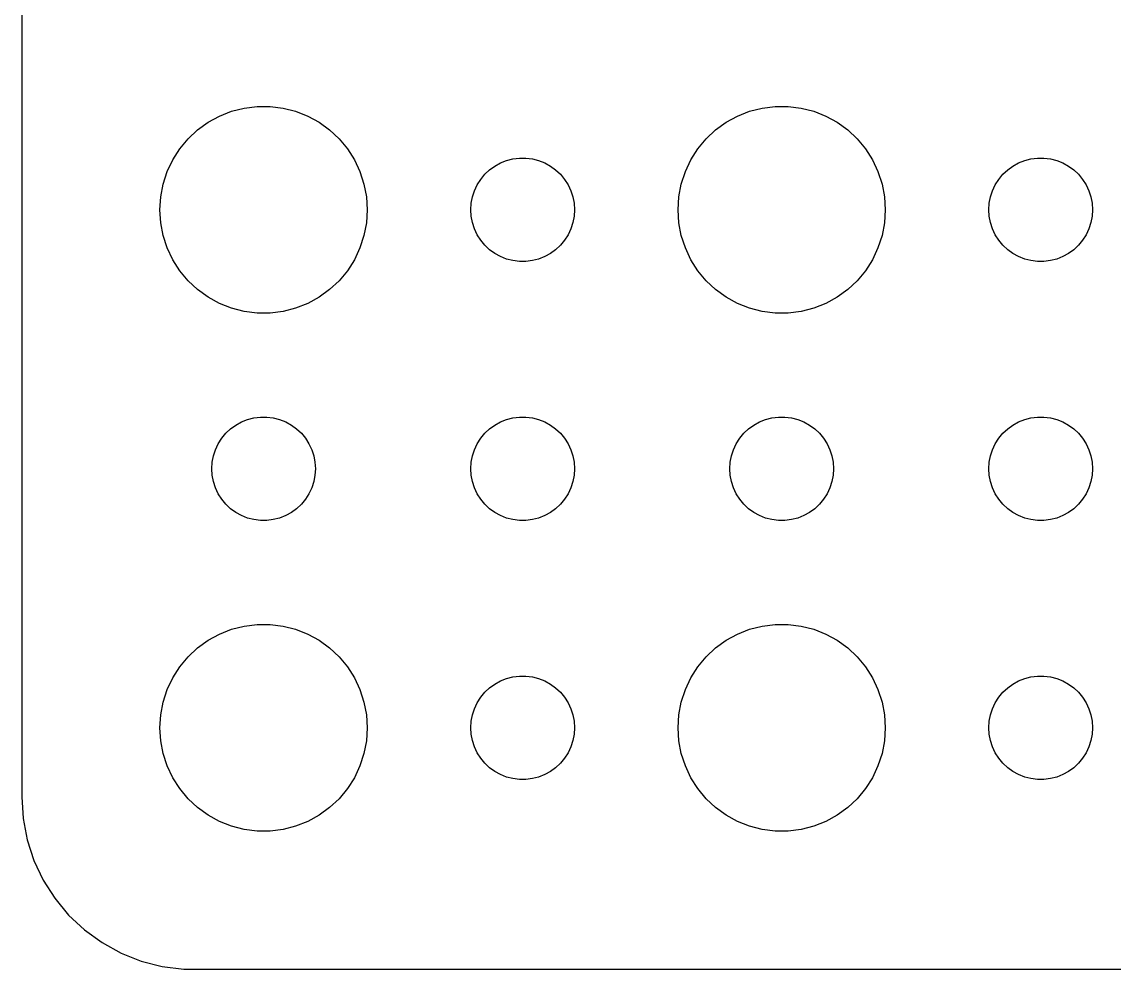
# Model space of a CAD drawing. Header units: metres. Extents: x -134 to 134, y -112 to 112.
# Drawn here: x -134.5 to -102.87, y -111.99 to -84.56 of the extents above; entities that cross this region are included whole.
import ezdxf

# ---------------------------------------------------------------- set-up
doc = ezdxf.new("R2010")
doc.units = ezdxf.units.M

msp = doc.modelspace()

# ---------------------------------------------------------------- linework, layer by layer
for p, q in [((-134.5, 107), (-134.5, -107)), ((-129.107, -87.467), (-128.777, -87.2855)), ((-128.777, -87.2855), (-128.427, -87.1468)), ((-128.427, -87.1468), (-128.062, -87.0531)), ((-128.062, -87.0531), (-127.688, -87.0059)), ((-127.688, -87.0059), (-127.312, -87.0059)), ((-127.312, -87.0059), (-126.938, -87.0531)), ((-126.938, -87.0531), (-126.573, -87.1468)), ((-126.573, -87.1468), (-126.223, -87.2855)), ((-126.223, -87.2855), (-125.893, -87.467)), ((-114.107, -87.467), (-113.777, -87.2855)), ((-113.777, -87.2855), (-113.427, -87.1468)), ((-113.427, -87.1468), (-113.062, -87.0531)), ((-113.062, -87.0531), (-112.688, -87.0059)), ((-112.688, -87.0059), (-112.312, -87.0059)), ((-112.312, -87.0059), (-111.938, -87.0531)), ((-111.938, -87.0531), (-111.573, -87.1468)), ((-111.573, -87.1468), (-111.223, -87.2855)), ((-111.223, -87.2855), (-110.893, -87.467)), ((-129.412, -87.6885), (-129.107, -87.467)), ((-125.893, -87.467), (-125.588, -87.6885)), ((-114.412, -87.6885), (-114.107, -87.467)), ((-110.893, -87.467), (-110.588, -87.6885)), ((-129.687, -87.9464), (-129.412, -87.6885)), ((-125.588, -87.6885), (-125.313, -87.9464)), ((-114.687, -87.9464), (-114.412, -87.6885)), ((-110.588, -87.6885), (-110.313, -87.9464)), ((-130.129, -88.5547), (-129.927, -88.2366)), ((-129.927, -88.2366), (-129.687, -87.9464)), ((-125.313, -87.9464), (-125.073, -88.2366)), ((-125.073, -88.2366), (-124.871, -88.5547)), ((-115.129, -88.5547), (-114.927, -88.2366)), ((-114.927, -88.2366), (-114.687, -87.9464)), ((-110.313, -87.9464), (-110.073, -88.2366)), ((-110.073, -88.2366), (-109.871, -88.5547)), ((-130.289, -88.8956), (-130.129, -88.5547)), ((-124.871, -88.5547), (-124.711, -88.8956)), ((-120.464, -88.5734), (-120.281, -88.5266)), ((-120.281, -88.5266), (-120.094, -88.503)), ((-120.094, -88.503), (-119.906, -88.503)), ((-119.906, -88.503), (-119.719, -88.5266)), ((-119.719, -88.5266), (-119.536, -88.5734)), ((-115.289, -88.8956), (-115.129, -88.5547)), ((-109.871, -88.5547), (-109.711, -88.8956)), ((-105.464, -88.5734), (-105.281, -88.5266)), ((-105.281, -88.5266), (-105.094, -88.503)), ((-105.094, -88.503), (-104.906, -88.503)), ((-104.906, -88.503), (-104.719, -88.5266)), ((-104.719, -88.5266), (-104.536, -88.5734)), ((-121.093, -88.9732), (-120.956, -88.8442)), ((-120.956, -88.8442), (-120.804, -88.7335)), ((-120.804, -88.7335), (-120.639, -88.6428)), ((-120.639, -88.6428), (-120.464, -88.5734)), ((-119.536, -88.5734), (-119.361, -88.6428)), ((-119.361, -88.6428), (-119.196, -88.7335)), ((-119.196, -88.7335), (-119.044, -88.8442)), ((-119.044, -88.8442), (-118.907, -88.9732)), ((-106.093, -88.9732), (-105.956, -88.8442)), ((-105.956, -88.8442), (-105.804, -88.7335)), ((-105.804, -88.7335), (-105.639, -88.6428)), ((-105.639, -88.6428), (-105.464, -88.5734)), ((-104.536, -88.5734), (-104.361, -88.6428)), ((-104.361, -88.6428), (-104.196, -88.7335)), ((-104.196, -88.7335), (-104.044, -88.8442)), ((-104.044, -88.8442), (-103.907, -88.9732)), ((-130.406, -89.2539), (-130.289, -88.8956)), ((-124.711, -88.8956), (-124.594, -89.2539)), ((-121.314, -89.2774), (-121.214, -89.1183)), ((-121.214, -89.1183), (-121.093, -88.9732)), ((-118.907, -88.9732), (-118.786, -89.1183)), ((-118.786, -89.1183), (-118.686, -89.2774)), ((-115.406, -89.2539), (-115.289, -88.8956)), ((-109.711, -88.8956), (-109.594, -89.2539)), ((-106.314, -89.2774), (-106.214, -89.1183)), ((-106.214, -89.1183), (-106.093, -88.9732)), ((-103.907, -88.9732), (-103.786, -89.1183)), ((-103.786, -89.1183), (-103.686, -89.2774)), ((-130.476, -89.624), (-130.406, -89.2539)), ((-124.594, -89.2539), (-124.524, -89.624)), ((-121.453, -89.627), (-121.395, -89.4478)), ((-121.395, -89.4478), (-121.314, -89.2774)), ((-118.686, -89.2774), (-118.605, -89.4478)), ((-118.605, -89.4478), (-118.547, -89.627)), ((-115.476, -89.624), (-115.406, -89.2539)), ((-109.594, -89.2539), (-109.524, -89.624)), ((-106.453, -89.627), (-106.395, -89.4478)), ((-106.395, -89.4478), (-106.314, -89.2774)), ((-103.686, -89.2774), (-103.605, -89.4478)), ((-103.605, -89.4478), (-103.547, -89.627)), ((-130.5, -90), (-130.476, -89.624)), ((-124.524, -89.624), (-124.5, -90)), ((-121.5, -90), (-121.488, -89.812)), ((-121.488, -89.812), (-121.453, -89.627)), ((-118.547, -89.627), (-118.512, -89.812)), ((-118.512, -89.812), (-118.5, -90)), ((-115.5, -90), (-115.476, -89.624)), ((-109.524, -89.624), (-109.5, -90)), ((-106.5, -90), (-106.488, -89.812)), ((-106.488, -89.812), (-106.453, -89.627)), ((-103.547, -89.627), (-103.512, -89.812)), ((-103.512, -89.812), (-103.5, -90)), ((-130.476, -90.376), (-130.5, -90)), ((-124.5, -90), (-124.524, -90.376)), ((-121.488, -90.188), (-121.5, -90)), ((-118.5, -90), (-118.512, -90.188)), ((-115.476, -90.376), (-115.5, -90)), ((-109.5, -90), (-109.524, -90.376)), ((-106.488, -90.188), (-106.5, -90)), ((-103.5, -90), (-103.512, -90.188)), ((-130.406, -90.7461), (-130.476, -90.376)), ((-124.524, -90.376), (-124.594, -90.7461)), ((-121.453, -90.373), (-121.488, -90.188)), ((-121.395, -90.5522), (-121.453, -90.373)), ((-118.547, -90.373), (-118.605, -90.5522)), ((-118.512, -90.188), (-118.547, -90.373)), ((-115.406, -90.7461), (-115.476, -90.376)), ((-109.524, -90.376), (-109.594, -90.7461)), ((-106.453, -90.373), (-106.488, -90.188)), ((-106.395, -90.5522), (-106.453, -90.373)), ((-103.547, -90.373), (-103.605, -90.5522)), ((-103.512, -90.188), (-103.547, -90.373)), ((-130.289, -91.1044), (-130.406, -90.7461)), ((-124.594, -90.7461), (-124.711, -91.1044)), ((-121.314, -90.7226), (-121.395, -90.5522)), ((-121.214, -90.8817), (-121.314, -90.7226)), ((-118.686, -90.7226), (-118.786, -90.8817)), ((-118.605, -90.5522), (-118.686, -90.7226)), ((-115.289, -91.1044), (-115.406, -90.7461)), ((-109.594, -90.7461), (-109.711, -91.1044)), ((-106.314, -90.7226), (-106.395, -90.5522)), ((-106.214, -90.8817), (-106.314, -90.7226)), ((-103.686, -90.7226), (-103.786, -90.8817)), ((-103.605, -90.5522), (-103.686, -90.7226)), ((-121.093, -91.0268), (-121.214, -90.8817)), ((-120.956, -91.1558), (-121.093, -91.0268)), ((-118.907, -91.0268), (-119.044, -91.1558)), ((-118.786, -90.8817), (-118.907, -91.0268)), ((-106.093, -91.0268), (-106.214, -90.8817)), ((-105.956, -91.1558), (-106.093, -91.0268)), ((-103.907, -91.0268), (-104.044, -91.1558)), ((-103.786, -90.8817), (-103.907, -91.0268)), ((-130.129, -91.4453), (-130.289, -91.1044)), ((-124.711, -91.1044), (-124.871, -91.4453)), ((-120.804, -91.2665), (-120.956, -91.1558)), ((-120.639, -91.3572), (-120.804, -91.2665)), ((-120.464, -91.4266), (-120.639, -91.3572)), ((-119.361, -91.3572), (-119.536, -91.4266)), ((-119.196, -91.2665), (-119.361, -91.3572)), ((-119.044, -91.1558), (-119.196, -91.2665)), ((-115.129, -91.4453), (-115.289, -91.1044)), ((-109.711, -91.1044), (-109.871, -91.4453)), ((-105.804, -91.2665), (-105.956, -91.1558)), ((-105.639, -91.3572), (-105.804, -91.2665)), ((-105.464, -91.4266), (-105.639, -91.3572)), ((-104.361, -91.3572), (-104.536, -91.4266)), ((-104.196, -91.2665), (-104.361, -91.3572)), ((-104.044, -91.1558), (-104.196, -91.2665)), ((-129.927, -91.7634), (-130.129, -91.4453)), ((-124.871, -91.4453), (-125.073, -91.7634)), ((-120.281, -91.4734), (-120.464, -91.4266)), ((-120.094, -91.497), (-120.281, -91.4734)), ((-119.906, -91.497), (-120.094, -91.497)), ((-119.719, -91.4734), (-119.906, -91.497)), ((-119.536, -91.4266), (-119.719, -91.4734)), ((-114.927, -91.7634), (-115.129, -91.4453)), ((-109.871, -91.4453), (-110.073, -91.7634)), ((-105.281, -91.4734), (-105.464, -91.4266)), ((-105.094, -91.497), (-105.281, -91.4734)), ((-104.906, -91.497), (-105.094, -91.497)), ((-104.719, -91.4734), (-104.906, -91.497)), ((-104.536, -91.4266), (-104.719, -91.4734)), ((-129.687, -92.0536), (-129.927, -91.7634)), ((-125.073, -91.7634), (-125.313, -92.0536)), ((-114.687, -92.0536), (-114.927, -91.7634)), ((-110.073, -91.7634), (-110.313, -92.0536)), ((-129.412, -92.3115), (-129.687, -92.0536)), ((-129.107, -92.533), (-129.412, -92.3115)), ((-125.588, -92.3115), (-125.893, -92.533)), ((-125.313, -92.0536), (-125.588, -92.3115)), ((-114.412, -92.3115), (-114.687, -92.0536)), ((-114.107, -92.533), (-114.412, -92.3115)), ((-110.588, -92.3115), (-110.893, -92.533)), ((-110.313, -92.0536), (-110.588, -92.3115)), ((-128.777, -92.7145), (-129.107, -92.533)), ((-125.893, -92.533), (-126.223, -92.7145)), ((-113.777, -92.7145), (-114.107, -92.533)), ((-110.893, -92.533), (-111.223, -92.7145)), ((-128.427, -92.8532), (-128.777, -92.7145)), ((-128.062, -92.9469), (-128.427, -92.8532)), ((-127.688, -92.9941), (-128.062, -92.9469)), ((-126.938, -92.9469), (-127.312, -92.9941)), ((-126.573, -92.8532), (-126.938, -92.9469)), ((-126.223, -92.7145), (-126.573, -92.8532)), ((-113.427, -92.8532), (-113.777, -92.7145)), ((-113.062, -92.9469), (-113.427, -92.8532)), ((-112.688, -92.9941), (-113.062, -92.9469)), ((-111.938, -92.9469), (-112.312, -92.9941)), ((-111.573, -92.8532), (-111.938, -92.9469)), ((-111.223, -92.7145), (-111.573, -92.8532)), ((-127.312, -92.9941), (-127.688, -92.9941)), ((-112.312, -92.9941), (-112.688, -92.9941)), ((-128.304, -96.2335), (-128.139, -96.1428)), ((-128.139, -96.1428), (-127.964, -96.0734)), ((-127.964, -96.0734), (-127.781, -96.0266)), ((-127.781, -96.0266), (-127.594, -96.003)), ((-127.594, -96.003), (-127.406, -96.003)), ((-127.406, -96.003), (-127.219, -96.0266)), ((-127.219, -96.0266), (-127.036, -96.0734)), ((-127.036, -96.0734), (-126.861, -96.1428)), ((-126.861, -96.1428), (-126.696, -96.2335)), ((-120.804, -96.2335), (-120.639, -96.1428)), ((-120.639, -96.1428), (-120.464, -96.0734)), ((-120.464, -96.0734), (-120.281, -96.0266)), ((-120.281, -96.0266), (-120.094, -96.003)), ((-120.094, -96.003), (-119.906, -96.003)), ((-119.906, -96.003), (-119.719, -96.0266)), ((-119.719, -96.0266), (-119.536, -96.0734)), ((-119.536, -96.0734), (-119.361, -96.1428)), ((-119.361, -96.1428), (-119.196, -96.2335)), ((-113.304, -96.2335), (-113.139, -96.1428)), ((-113.139, -96.1428), (-112.964, -96.0734)), ((-112.964, -96.0734), (-112.781, -96.0266)), ((-112.781, -96.0266), (-112.594, -96.003)), ((-112.594, -96.003), (-112.406, -96.003)), ((-112.406, -96.003), (-112.219, -96.0266)), ((-112.219, -96.0266), (-112.036, -96.0734)), ((-112.036, -96.0734), (-111.861, -96.1428)), ((-111.861, -96.1428), (-111.696, -96.2335)), ((-105.804, -96.2335), (-105.639, -96.1428)), ((-105.639, -96.1428), (-105.464, -96.0734)), ((-105.464, -96.0734), (-105.281, -96.0266)), ((-105.281, -96.0266), (-105.094, -96.003)), ((-105.094, -96.003), (-104.906, -96.003)), ((-104.906, -96.003), (-104.719, -96.0266)), ((-104.719, -96.0266), (-104.536, -96.0734)), ((-104.536, -96.0734), (-104.361, -96.1428)), ((-104.361, -96.1428), (-104.196, -96.2335)), ((-128.593, -96.4732), (-128.456, -96.3442)), ((-128.456, -96.3442), (-128.304, -96.2335)), ((-126.696, -96.2335), (-126.544, -96.3442)), ((-126.544, -96.3442), (-126.407, -96.4732)), ((-121.093, -96.4732), (-120.956, -96.3442)), ((-120.956, -96.3442), (-120.804, -96.2335)), ((-119.196, -96.2335), (-119.044, -96.3442)), ((-119.044, -96.3442), (-118.907, -96.4732)), ((-113.593, -96.4732), (-113.456, -96.3442)), ((-113.456, -96.3442), (-113.304, -96.2335)), ((-111.696, -96.2335), (-111.544, -96.3442)), ((-111.544, -96.3442), (-111.407, -96.4732)), ((-106.093, -96.4732), (-105.956, -96.3442)), ((-105.956, -96.3442), (-105.804, -96.2335)), ((-104.196, -96.2335), (-104.044, -96.3442)), ((-104.044, -96.3442), (-103.907, -96.4732)), ((-128.895, -96.9478), (-128.814, -96.7774)), ((-128.814, -96.7774), (-128.714, -96.6183)), ((-128.714, -96.6183), (-128.593, -96.4732)), ((-126.407, -96.4732), (-126.286, -96.6183)), ((-126.286, -96.6183), (-126.186, -96.7774)), ((-126.186, -96.7774), (-126.105, -96.9478)), ((-121.395, -96.9478), (-121.314, -96.7774)), ((-121.314, -96.7774), (-121.214, -96.6183)), ((-121.214, -96.6183), (-121.093, -96.4732)), ((-118.907, -96.4732), (-118.786, -96.6183)), ((-118.786, -96.6183), (-118.686, -96.7774)), ((-118.686, -96.7774), (-118.605, -96.9478)), ((-113.895, -96.9478), (-113.814, -96.7774)), ((-113.814, -96.7774), (-113.714, -96.6183)), ((-113.714, -96.6183), (-113.593, -96.4732)), ((-111.407, -96.4732), (-111.286, -96.6183)), ((-111.286, -96.6183), (-111.186, -96.7774)), ((-111.186, -96.7774), (-111.105, -96.9478)), ((-106.395, -96.9478), (-106.314, -96.7774)), ((-106.314, -96.7774), (-106.214, -96.6183)), ((-106.214, -96.6183), (-106.093, -96.4732)), ((-103.907, -96.4732), (-103.786, -96.6183)), ((-103.786, -96.6183), (-103.686, -96.7774)), ((-103.686, -96.7774), (-103.605, -96.9478)), ((-128.953, -97.127), (-128.895, -96.9478)), ((-126.105, -96.9478), (-126.047, -97.127)), ((-121.453, -97.127), (-121.395, -96.9478)), ((-118.605, -96.9478), (-118.547, -97.127)), ((-113.953, -97.127), (-113.895, -96.9478)), ((-111.105, -96.9478), (-111.047, -97.127)), ((-106.453, -97.127), (-106.395, -96.9478)), ((-103.605, -96.9478), (-103.547, -97.127)), ((-129, -97.5), (-128.988, -97.312)), ((-128.988, -97.312), (-128.953, -97.127)), ((-126.047, -97.127), (-126.012, -97.312)), ((-126.012, -97.312), (-126, -97.5)), ((-121.5, -97.5), (-121.488, -97.312)), ((-121.488, -97.312), (-121.453, -97.127)), ((-118.547, -97.127), (-118.512, -97.312)), ((-118.512, -97.312), (-118.5, -97.5)), ((-114, -97.5), (-113.988, -97.312)), ((-113.988, -97.312), (-113.953, -97.127)), ((-111.047, -97.127), (-111.012, -97.312)), ((-111.012, -97.312), (-111, -97.5)), ((-106.5, -97.5), (-106.488, -97.312)), ((-106.488, -97.312), (-106.453, -97.127)), ((-103.547, -97.127), (-103.512, -97.312)), ((-103.512, -97.312), (-103.5, -97.5)), ((-128.988, -97.688), (-129, -97.5)), ((-128.953, -97.873), (-128.988, -97.688)), ((-126.012, -97.688), (-126.047, -97.873)), ((-126, -97.5), (-126.012, -97.688)), ((-121.488, -97.688), (-121.5, -97.5)), ((-121.453, -97.873), (-121.488, -97.688)), ((-118.512, -97.688), (-118.547, -97.873)), ((-118.5, -97.5), (-118.512, -97.688)), ((-113.988, -97.688), (-114, -97.5)), ((-113.953, -97.873), (-113.988, -97.688)), ((-111.012, -97.688), (-111.047, -97.873)), ((-111, -97.5), (-111.012, -97.688)), ((-106.488, -97.688), (-106.5, -97.5)), ((-106.453, -97.873), (-106.488, -97.688)), ((-103.512, -97.688), (-103.547, -97.873)), ((-103.5, -97.5), (-103.512, -97.688)), ((-128.895, -98.0522), (-128.953, -97.873)), ((-126.047, -97.873), (-126.105, -98.0522)), ((-121.395, -98.0522), (-121.453, -97.873)), ((-118.547, -97.873), (-118.605, -98.0522)), ((-113.895, -98.0522), (-113.953, -97.873)), ((-111.047, -97.873), (-111.105, -98.0522)), ((-106.395, -98.0522), (-106.453, -97.873)), ((-103.547, -97.873), (-103.605, -98.0522)), ((-128.814, -98.2226), (-128.895, -98.0522)), ((-128.714, -98.3817), (-128.814, -98.2226)), ((-126.186, -98.2226), (-126.286, -98.3817)), ((-126.105, -98.0522), (-126.186, -98.2226)), ((-121.314, -98.2226), (-121.395, -98.0522)), ((-121.214, -98.3817), (-121.314, -98.2226)), ((-118.686, -98.2226), (-118.786, -98.3817)), ((-118.605, -98.0522), (-118.686, -98.2226)), ((-113.814, -98.2226), (-113.895, -98.0522)), ((-113.714, -98.3817), (-113.814, -98.2226)), ((-111.186, -98.2226), (-111.286, -98.3817)), ((-111.105, -98.0522), (-111.186, -98.2226)), ((-106.314, -98.2226), (-106.395, -98.0522)), ((-106.214, -98.3817), (-106.314, -98.2226)), ((-103.686, -98.2226), (-103.786, -98.3817)), ((-103.605, -98.0522), (-103.686, -98.2226)), ((-128.593, -98.5268), (-128.714, -98.3817)), ((-128.456, -98.6558), (-128.593, -98.5268)), ((-128.304, -98.7665), (-128.456, -98.6558)), ((-126.544, -98.6558), (-126.696, -98.7665)), ((-126.407, -98.5268), (-126.544, -98.6558)), ((-126.286, -98.3817), (-126.407, -98.5268)), ((-121.093, -98.5268), (-121.214, -98.3817)), ((-120.956, -98.6558), (-121.093, -98.5268)), ((-120.804, -98.7665), (-120.956, -98.6558)), ((-119.044, -98.6558), (-119.196, -98.7665)), ((-118.907, -98.5268), (-119.044, -98.6558)), ((-118.786, -98.3817), (-118.907, -98.5268)), ((-113.593, -98.5268), (-113.714, -98.3817)), ((-113.456, -98.6558), (-113.593, -98.5268)), ((-113.304, -98.7665), (-113.456, -98.6558)), ((-111.544, -98.6558), (-111.696, -98.7665)), ((-111.407, -98.5268), (-111.544, -98.6558)), ((-111.286, -98.3817), (-111.407, -98.5268)), ((-106.093, -98.5268), (-106.214, -98.3817)), ((-105.956, -98.6558), (-106.093, -98.5268)), ((-105.804, -98.7665), (-105.956, -98.6558)), ((-104.044, -98.6558), (-104.196, -98.7665)), ((-103.907, -98.5268), (-104.044, -98.6558)), ((-103.786, -98.3817), (-103.907, -98.5268)), ((-128.139, -98.8572), (-128.304, -98.7665)), ((-127.964, -98.9266), (-128.139, -98.8572)), ((-127.781, -98.9734), (-127.964, -98.9266)), ((-127.594, -98.997), (-127.781, -98.9734)), ((-127.219, -98.9734), (-127.406, -98.997)), ((-127.036, -98.9266), (-127.219, -98.9734)), ((-126.861, -98.8572), (-127.036, -98.9266)), ((-126.696, -98.7665), (-126.861, -98.8572)), ((-120.639, -98.8572), (-120.804, -98.7665)), ((-120.464, -98.9266), (-120.639, -98.8572)), ((-120.281, -98.9734), (-120.464, -98.9266)), ((-120.094, -98.997), (-120.281, -98.9734)), ((-119.719, -98.9734), (-119.906, -98.997)), ((-119.536, -98.9266), (-119.719, -98.9734)), ((-119.361, -98.8572), (-119.536, -98.9266)), ((-119.196, -98.7665), (-119.361, -98.8572)), ((-113.139, -98.8572), (-113.304, -98.7665)), ((-112.964, -98.9266), (-113.139, -98.8572)), ((-112.781, -98.9734), (-112.964, -98.9266)), ((-112.594, -98.997), (-112.781, -98.9734)), ((-112.219, -98.9734), (-112.406, -98.997)), ((-112.036, -98.9266), (-112.219, -98.9734)), ((-111.861, -98.8572), (-112.036, -98.9266)), ((-111.696, -98.7665), (-111.861, -98.8572)), ((-105.639, -98.8572), (-105.804, -98.7665)), ((-105.464, -98.9266), (-105.639, -98.8572)), ((-105.281, -98.9734), (-105.464, -98.9266)), ((-105.094, -98.997), (-105.281, -98.9734)), ((-104.719, -98.9734), (-104.906, -98.997)), ((-104.536, -98.9266), (-104.719, -98.9734)), ((-104.361, -98.8572), (-104.536, -98.9266)), ((-104.196, -98.7665), (-104.361, -98.8572)), ((-127.406, -98.997), (-127.594, -98.997)), ((-119.906, -98.997), (-120.094, -98.997)), ((-112.406, -98.997), (-112.594, -98.997)), ((-104.906, -98.997), (-105.094, -98.997)), ((-128.777, -102.286), (-128.427, -102.147)), ((-128.427, -102.147), (-128.062, -102.053)), ((-128.062, -102.053), (-127.688, -102.006)), ((-127.688, -102.006), (-127.312, -102.006)), ((-127.312, -102.006), (-126.938, -102.053)), ((-126.938, -102.053), (-126.573, -102.147)), ((-126.573, -102.147), (-126.223, -102.286)), ((-113.777, -102.286), (-113.427, -102.147)), ((-113.427, -102.147), (-113.062, -102.053)), ((-113.062, -102.053), (-112.688, -102.006)), ((-112.688, -102.006), (-112.312, -102.006)), ((-112.312, -102.006), (-111.938, -102.053)), ((-111.938, -102.053), (-111.573, -102.147)), ((-111.573, -102.147), (-111.223, -102.286)), ((-129.412, -102.688), (-129.107, -102.467)), ((-129.107, -102.467), (-128.777, -102.286)), ((-126.223, -102.286), (-125.893, -102.467)), ((-125.893, -102.467), (-125.588, -102.688)), ((-114.412, -102.688), (-114.107, -102.467)), ((-114.107, -102.467), (-113.777, -102.286)), ((-111.223, -102.286), (-110.893, -102.467)), ((-110.893, -102.467), (-110.588, -102.688)), ((-129.687, -102.946), (-129.412, -102.688)), ((-125.588, -102.688), (-125.313, -102.946)), ((-114.687, -102.946), (-114.412, -102.688)), ((-110.588, -102.688), (-110.313, -102.946)), ((-129.927, -103.237), (-129.687, -102.946)), ((-125.313, -102.946), (-125.073, -103.237)), ((-114.927, -103.237), (-114.687, -102.946)), ((-110.313, -102.946), (-110.073, -103.237)), ((-130.129, -103.555), (-129.927, -103.237)), ((-125.073, -103.237), (-124.871, -103.555)), ((-115.129, -103.555), (-114.927, -103.237)), ((-110.073, -103.237), (-109.871, -103.555)), ((-130.289, -103.896), (-130.129, -103.555)), ((-124.871, -103.555), (-124.711, -103.896)), ((-120.956, -103.844), (-120.804, -103.734)), ((-120.804, -103.734), (-120.639, -103.643)), ((-120.639, -103.643), (-120.464, -103.573)), ((-120.464, -103.573), (-120.281, -103.527)), ((-120.281, -103.527), (-120.094, -103.503)), ((-120.094, -103.503), (-119.906, -103.503)), ((-119.906, -103.503), (-119.719, -103.527)), ((-119.719, -103.527), (-119.536, -103.573)), ((-119.536, -103.573), (-119.361, -103.643)), ((-119.361, -103.643), (-119.196, -103.734)), ((-119.196, -103.734), (-119.044, -103.844)), ((-115.289, -103.896), (-115.129, -103.555)), ((-109.871, -103.555), (-109.711, -103.896)), ((-105.956, -103.844), (-105.804, -103.734)), ((-105.804, -103.734), (-105.639, -103.643)), ((-105.639, -103.643), (-105.464, -103.573)), ((-105.464, -103.573), (-105.281, -103.527)), ((-105.281, -103.527), (-105.094, -103.503)), ((-105.094, -103.503), (-104.906, -103.503)), ((-104.906, -103.503), (-104.719, -103.527)), ((-104.719, -103.527), (-104.536, -103.573)), ((-104.536, -103.573), (-104.361, -103.643)), ((-104.361, -103.643), (-104.196, -103.734)), ((-104.196, -103.734), (-104.044, -103.844)), ((-130.406, -104.254), (-130.289, -103.896)), ((-124.711, -103.896), (-124.594, -104.254)), ((-121.214, -104.118), (-121.093, -103.973)), ((-121.093, -103.973), (-120.956, -103.844)), ((-119.044, -103.844), (-118.907, -103.973)), ((-118.907, -103.973), (-118.786, -104.118)), ((-115.406, -104.254), (-115.289, -103.896)), ((-109.711, -103.896), (-109.594, -104.254)), ((-106.214, -104.118), (-106.093, -103.973)), ((-106.093, -103.973), (-105.956, -103.844)), ((-104.044, -103.844), (-103.907, -103.973)), ((-103.907, -103.973), (-103.786, -104.118)), ((-130.476, -104.624), (-130.406, -104.254)), ((-124.594, -104.254), (-124.524, -104.624)), ((-121.395, -104.448), (-121.314, -104.277)), ((-121.314, -104.277), (-121.214, -104.118)), ((-118.786, -104.118), (-118.686, -104.277)), ((-118.686, -104.277), (-118.605, -104.448)), ((-115.476, -104.624), (-115.406, -104.254)), ((-109.594, -104.254), (-109.524, -104.624)), ((-106.395, -104.448), (-106.314, -104.277)), ((-106.314, -104.277), (-106.214, -104.118)), ((-103.786, -104.118), (-103.686, -104.277)), ((-103.686, -104.277), (-103.605, -104.448)), ((-130.5, -105), (-130.476, -104.624)), ((-124.524, -104.624), (-124.5, -105)), ((-121.488, -104.812), (-121.453, -104.627)), ((-121.453, -104.627), (-121.395, -104.448)), ((-118.605, -104.448), (-118.547, -104.627)), ((-118.547, -104.627), (-118.512, -104.812)), ((-115.5, -105), (-115.476, -104.624)), ((-109.524, -104.624), (-109.5, -105)), ((-106.488, -104.812), (-106.453, -104.627)), ((-106.453, -104.627), (-106.395, -104.448)), ((-103.605, -104.448), (-103.547, -104.627)), ((-103.547, -104.627), (-103.512, -104.812)), ((-130.476, -105.376), (-130.5, -105)), ((-124.5, -105), (-124.524, -105.376)), ((-121.5, -105), (-121.488, -104.812)), ((-121.488, -105.188), (-121.5, -105)), ((-118.512, -104.812), (-118.5, -105)), ((-118.5, -105), (-118.512, -105.188)), ((-115.476, -105.376), (-115.5, -105)), ((-109.5, -105), (-109.524, -105.376)), ((-106.5, -105), (-106.488, -104.812)), ((-106.488, -105.188), (-106.5, -105)), ((-103.512, -104.812), (-103.5, -105)), ((-103.5, -105), (-103.512, -105.188)), ((-121.453, -105.373), (-121.488, -105.188)), ((-118.512, -105.188), (-118.547, -105.373)), ((-106.453, -105.373), (-106.488, -105.188)), ((-103.512, -105.188), (-103.547, -105.373)), ((-130.406, -105.746), (-130.476, -105.376)), ((-124.524, -105.376), (-124.594, -105.746)), ((-121.395, -105.552), (-121.453, -105.373)), ((-121.314, -105.723), (-121.395, -105.552)), ((-118.605, -105.552), (-118.686, -105.723)), ((-118.547, -105.373), (-118.605, -105.552)), ((-115.406, -105.746), (-115.476, -105.376)), ((-109.524, -105.376), (-109.594, -105.746)), ((-106.395, -105.552), (-106.453, -105.373)), ((-106.314, -105.723), (-106.395, -105.552)), ((-103.605, -105.552), (-103.686, -105.723)), ((-103.547, -105.373), (-103.605, -105.552)), ((-130.289, -106.104), (-130.406, -105.746)), ((-124.594, -105.746), (-124.711, -106.104)), ((-121.214, -105.882), (-121.314, -105.723)), ((-121.093, -106.027), (-121.214, -105.882)), ((-118.786, -105.882), (-118.907, -106.027)), ((-118.686, -105.723), (-118.786, -105.882)), ((-115.289, -106.104), (-115.406, -105.746)), ((-109.594, -105.746), (-109.711, -106.104)), ((-106.214, -105.882), (-106.314, -105.723)), ((-106.093, -106.027), (-106.214, -105.882)), ((-103.786, -105.882), (-103.907, -106.027)), ((-103.686, -105.723), (-103.786, -105.882)), ((-130.129, -106.445), (-130.289, -106.104)), ((-124.711, -106.104), (-124.871, -106.445)), ((-120.956, -106.156), (-121.093, -106.027)), ((-120.804, -106.266), (-120.956, -106.156)), ((-120.639, -106.357), (-120.804, -106.266)), ((-119.196, -106.266), (-119.361, -106.357)), ((-119.044, -106.156), (-119.196, -106.266)), ((-118.907, -106.027), (-119.044, -106.156)), ((-115.129, -106.445), (-115.289, -106.104)), ((-109.711, -106.104), (-109.871, -106.445)), ((-105.956, -106.156), (-106.093, -106.027)), ((-105.804, -106.266), (-105.956, -106.156)), ((-105.639, -106.357), (-105.804, -106.266)), ((-104.196, -106.266), (-104.361, -106.357)), ((-104.044, -106.156), (-104.196, -106.266)), ((-103.907, -106.027), (-104.044, -106.156)), ((-129.927, -106.763), (-130.129, -106.445)), ((-124.871, -106.445), (-125.073, -106.763)), ((-120.464, -106.427), (-120.639, -106.357)), ((-120.281, -106.473), (-120.464, -106.427)), ((-120.094, -106.497), (-120.281, -106.473)), ((-119.906, -106.497), (-120.094, -106.497)), ((-119.719, -106.473), (-119.906, -106.497)), ((-119.536, -106.427), (-119.719, -106.473)), ((-119.361, -106.357), (-119.536, -106.427)), ((-114.927, -106.763), (-115.129, -106.445)), ((-109.871, -106.445), (-110.073, -106.763)), ((-105.464, -106.427), (-105.639, -106.357)), ((-105.281, -106.473), (-105.464, -106.427)), ((-105.094, -106.497), (-105.281, -106.473)), ((-104.906, -106.497), (-105.094, -106.497)), ((-104.719, -106.473), (-104.906, -106.497)), ((-104.536, -106.427), (-104.719, -106.473)), ((-104.361, -106.357), (-104.536, -106.427)), ((-129.687, -107.054), (-129.927, -106.763)), ((-125.073, -106.763), (-125.313, -107.054)), ((-114.687, -107.054), (-114.927, -106.763)), ((-110.073, -106.763), (-110.313, -107.054)), ((-134.5, -107), (-134.461, -107.627)), ((-129.412, -107.312), (-129.687, -107.054)), ((-125.313, -107.054), (-125.588, -107.312)), ((-114.412, -107.312), (-114.687, -107.054)), ((-110.313, -107.054), (-110.588, -107.312)), ((-129.107, -107.533), (-129.412, -107.312)), ((-125.588, -107.312), (-125.893, -107.533)), ((-114.107, -107.533), (-114.412, -107.312)), ((-110.588, -107.312), (-110.893, -107.533)), ((-134.461, -107.627), (-134.343, -108.243)), ((-128.777, -107.714), (-129.107, -107.533)), ((-128.427, -107.853), (-128.777, -107.714)), ((-126.223, -107.714), (-126.573, -107.853)), ((-125.893, -107.533), (-126.223, -107.714)), ((-113.777, -107.714), (-114.107, -107.533)), ((-113.427, -107.853), (-113.777, -107.714)), ((-111.223, -107.714), (-111.573, -107.853)), ((-110.893, -107.533), (-111.223, -107.714)), ((-128.062, -107.947), (-128.427, -107.853)), ((-127.688, -107.994), (-128.062, -107.947)), ((-127.312, -107.994), (-127.688, -107.994)), ((-126.938, -107.947), (-127.312, -107.994)), ((-126.573, -107.853), (-126.938, -107.947)), ((-113.062, -107.947), (-113.427, -107.853)), ((-112.688, -107.994), (-113.062, -107.947)), ((-112.312, -107.994), (-112.688, -107.994)), ((-111.938, -107.947), (-112.312, -107.994)), ((-111.573, -107.853), (-111.938, -107.947)), ((-134.343, -108.243), (-134.149, -108.841)), ((-134.149, -108.841), (-133.882, -109.409)), ((-133.882, -109.409), (-133.545, -109.939)), ((-133.545, -109.939), (-133.145, -110.423)), ((-133.145, -110.423), (-132.687, -110.853)), ((-132.687, -110.853), (-132.179, -111.222)), ((-132.179, -111.222), (-131.629, -111.524)), ((-131.629, -111.524), (-131.045, -111.755)), ((-131.045, -111.755), (-130.437, -111.911)), ((-130.437, -111.911), (-129.814, -111.99)), ((-129.814, -111.99), (129.814, -111.99))]:
    msp.add_line(p, q)

doc.saveas('drawing.dxf')
